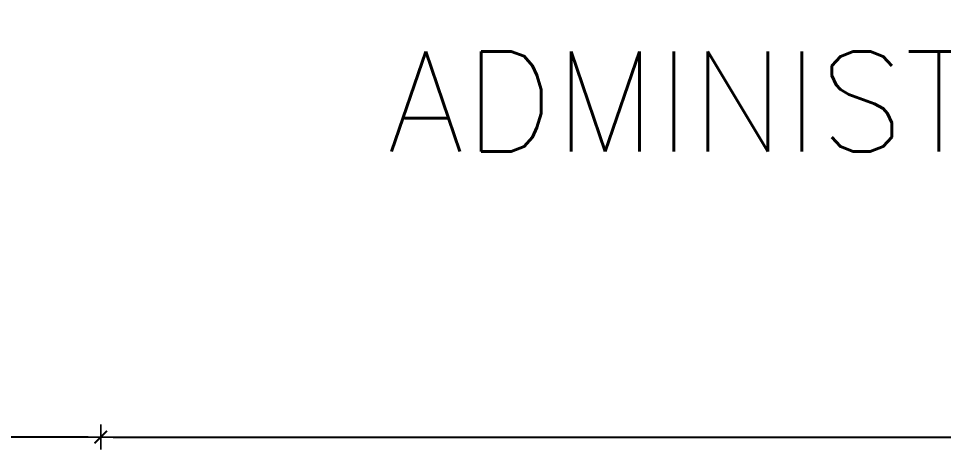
# Model space of a CAD drawing. Header units: millimetres. Extents: x 2823 to 2968, y 1352 to 1452.
# Drawn here: x 2921.367 to 2926.004, y 1396.411 to 1398.57 of the extents above; entities that cross this region are included whole.
import ezdxf

# ---------------------------------------------------------------- set-up
doc = ezdxf.new("R2010")
doc.units = ezdxf.units.MM
doc.header["$LTSCALE"] = 0.03
doc.layers.add('A-COTAS', color=12, linetype='Continuous', lineweight=9)
doc.layers.add('A-TEXTO1', color=7, linetype='Continuous', true_color=0x000000)
doc.layers.add('G_HACHURA', color=9, linetype='Continuous')
doc.styles.add('Century Gothic', font='arial.ttf')
doc.styles.get("Standard").update_dxf_attribs({"font": 'romans.shx'})
doc.dimstyles.new('COTA_250', dxfattribs={"dimscale": 250, "dimtxt": 0.002, "dimasz": 0.00025, "dimexe": 0.00075, "dimexo": 0.00075, "dimgap": 0.0005, "dimtad": 1, "dimzin": 4, "dimdsep": 46, "dimtxsty": 'Century Gothic', "dimblk": 'PU-Tick', "dimcen": 0.001, "dimdle": 0.00075, "dimse1": 1, "dimse2": 1, "dimclrd": 256, "dimclre": 256, "dimclrt": 256, "dimadec": 0, "dimazin": 0, "dimtfac": 1, "dimtix": 1, "dimtmove": 0, "dimatfit": 3, "dimldrblk": 'DOT', "dimfxl": 1, "dimarcsym": 0})

# ---------------------------------------------------------------- blocks, each defined once
blk = doc.blocks.new('PU-Tick')
for p, q in [((0, -1), (0, 1)), ((1, 0), (-1, 0))]:
    blk.add_line(p, q)
at = {"color": 0, "linetype": 'ByBlock', "const_width": 0.15}
blk.add_lwpolyline([(-0.5, -0.5), (0.5, 0.5)], dxfattribs=at)
blk = doc.blocks.new('*D105')
at = {"layer": 'A-COTAS', "lineweight": -2, "transparency": 16777216}
blk.add_line((2921.8423, 1396.473), (2934.2673, 1396.473), dxfattribs=at)
at = {"layer": 'Defpoints', "color": 0, "transparency": 16777216}
for p in [(2934.3298, 1399.1654), (2921.7798, 1396.4623), (2934.3298, 1396.473)]:
    blk.add_point(p, dxfattribs=at)
at = {"layer": 'A-COTAS', "lineweight": -2, "transparency": 16777216, "xscale": 0.0625, "yscale": 0.0625, "zscale": 0.0625, "rotation": 180}
blk.add_blockref('PU-Tick', (2921.7798, 1396.473), dxfattribs=at)
at = {"layer": 'A-COTAS', "lineweight": -2, "transparency": 16777216, "xscale": 0.0625, "yscale": 0.0625, "zscale": 0.0625}
blk.add_blockref('PU-Tick', (2934.3298, 1396.473), dxfattribs=at)
at = {"layer": 'A-COTAS', "transparency": 16777216, "insert": (2928.0548, 1396.8533), "char_height": 0.5, "attachment_point": 5, "style": 'Century Gothic'}
blk.add_mtext('12.55', dxfattribs=at)
blk = doc.blocks.new('_Dot')
at = {"layer": 'G_HACHURA', "color": 0, "lineweight": -2}
blk.add_line((-0.5, 0), (-1, 0), dxfattribs=at)
at = {"layer": 'G_HACHURA', "color": 0, "const_width": 0.5}
blk.add_lwpolyline([(-0.25, 0, 1), (0.25, 0, 1)], format="xyb", close=True, dxfattribs=at)
blk = doc.blocks.new('*D163')
at = {"layer": 'A-COTAS', "lineweight": -2, "transparency": 16777216}
blk.add_line((2921.7173, 1396.473), (2835.1941, 1396.473), dxfattribs=at)
at = {"layer": 'Defpoints', "color": 0, "transparency": 16777216}
for p in [(2835.1316, 1396.473), (2835.1316, 1396.473), (2921.7798, 1396.4623)]:
    blk.add_point(p, dxfattribs=at)
at = {"layer": 'A-COTAS', "lineweight": -2, "transparency": 16777216, "xscale": 0.0625, "yscale": 0.0625, "zscale": 0.0625, "rotation": 180}
blk.add_blockref('PU-Tick', (2835.1316, 1396.473), dxfattribs=at)
at = {"layer": 'A-COTAS', "lineweight": -2, "transparency": 16777216, "xscale": 0.0625, "yscale": 0.0625, "zscale": 0.0625}
blk.add_blockref('PU-Tick', (2921.7798, 1396.473), dxfattribs=at)
at = {"layer": 'A-COTAS', "transparency": 16777216, "insert": (2878.4557, 1396.8533), "char_height": 0.5, "attachment_point": 5, "style": 'Century Gothic'}
blk.add_mtext('86.65', dxfattribs=at)
blk = doc.blocks.new('arq geral tgov')
at = {"layer": 'A-TEXTO1', "color": 12, "true_color": 0xdb0000, "insert": (35.5193, -4.8365), "char_height": 0.5, "attachment_point": 9, "rotation": 359.9922}
blk.add_mtext_dynamic_manual_height_columns('\\pxqc;ADMINISTRAÇÃO / VESTIÁRIO E WCB PNE', width=10.419965, gutter_width=30.3147, heights=[0], dxfattribs=at)
at = {"layer": 'A-COTAS'}
for base, p2, picture, middle in [((36.6982, -5.4327), (36.6982, -2.7403), '*D105', (30.4232, -5.0524)), ((-62.5, -5.4327), (-62.5, -5.4327), '*D163', (-19.1759, -5.0524))]:
    dim = blk.add_linear_dim(base=base, p1=(24.1482, -5.4435), p2=p2, dimstyle='COTA_250', dxfattribs=at)
    dim.commit()
    dim.dimension.update_dxf_attribs({"geometry": picture, "text_midpoint": middle, "insert": (-2897.6316, -1401.9058)})

msp = doc.modelspace()

# ---------------------------------------------------------------- block references
msp.add_blockref('arq geral tgov', (2897.6316, 1401.9058))

doc.saveas('drawing.dxf')
